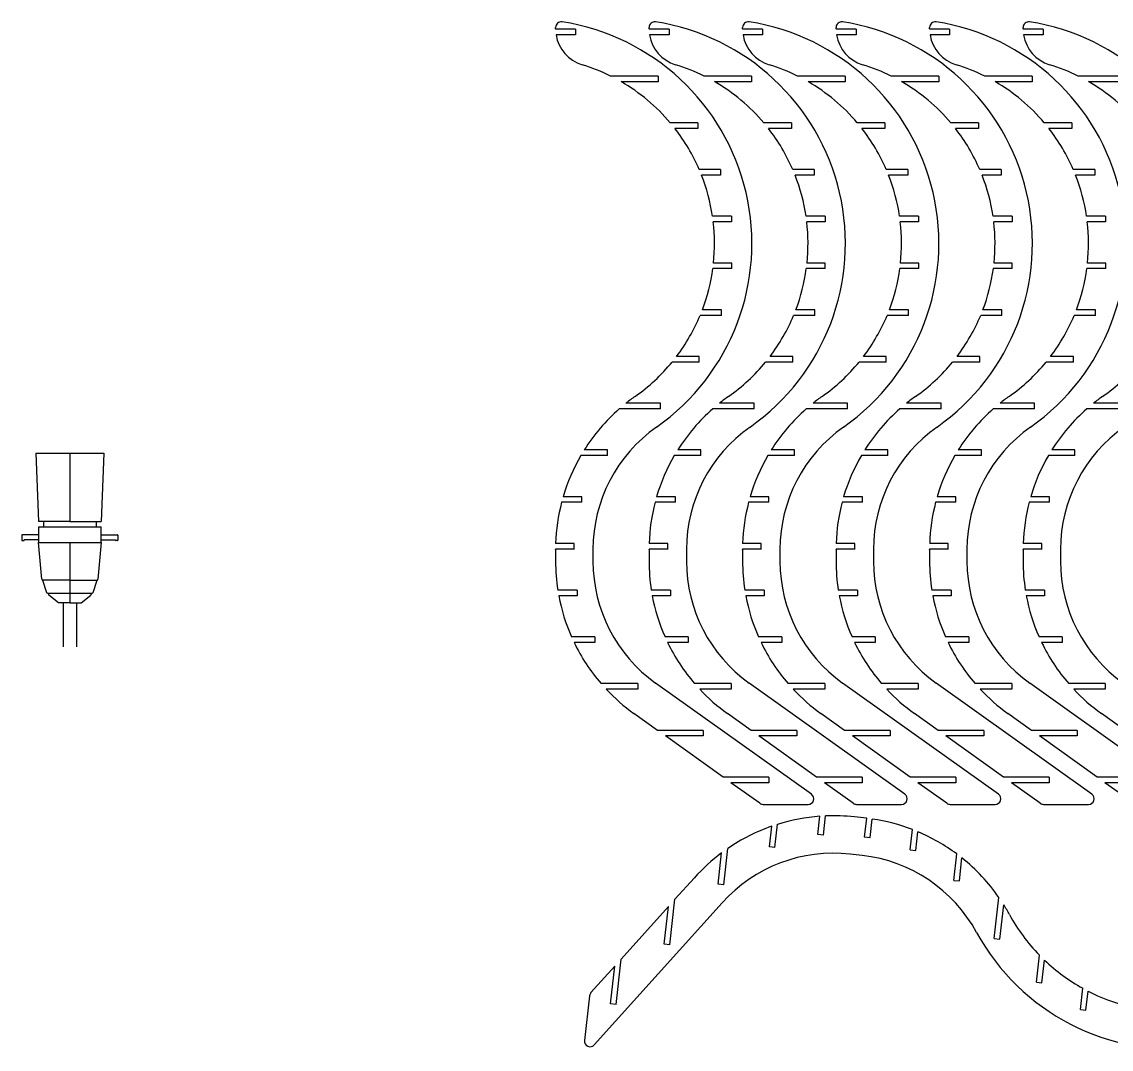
# Model space of a CAD drawing. Header units: millimetres. Extents: x -899 to 2374, y 2 to 721.
# Drawn here: x -899 to -317, y 172 to 721 of the extents above; entities that cross this region are included whole.
import ezdxf

# ---------------------------------------------------------------- set-up
doc = ezdxf.new("R2010")
doc.units = ezdxf.units.MM

msp = doc.modelspace()

# ---------------------------------------------------------------- linework, layer by layer
for p, q in [((-613.99, 717.57), (-613.99, 718.39)), ((-613.99, 717.57), (-613.99, 718.39)), ((-603.31, 717.36), (-613.99, 717.36)), ((-603.31, 717.36), (-613.99, 717.36)), ((-603.31, 717.36), (-603.31, 714.36)), ((-603.31, 717.36), (-603.31, 714.36)), ((-563.99, 717.57), (-563.99, 718.39)), ((-563.99, 717.57), (-563.99, 718.39)), ((-553.31, 717.36), (-563.99, 717.36)), ((-553.31, 717.36), (-563.99, 717.36)), ((-553.31, 717.36), (-553.31, 714.36)), ((-553.31, 717.36), (-553.31, 714.36)), ((-513.99, 717.57), (-513.99, 718.39)), ((-513.99, 717.57), (-513.99, 718.39)), ((-503.31, 717.36), (-513.99, 717.36)), ((-503.31, 717.36), (-513.99, 717.36)), ((-503.31, 717.36), (-503.31, 714.36)), ((-503.31, 717.36), (-503.31, 714.36)), ((-463.99, 717.57), (-463.99, 718.39)), ((-463.99, 717.57), (-463.99, 718.39)), ((-453.31, 717.36), (-463.99, 717.36)), ((-453.31, 717.36), (-463.99, 717.36)), ((-453.31, 717.36), (-453.31, 714.36)), ((-453.31, 717.36), (-453.31, 714.36)), ((-413.99, 717.57), (-413.99, 718.39)), ((-413.99, 717.57), (-413.99, 718.39)), ((-403.31, 717.36), (-413.99, 717.36)), ((-403.31, 717.36), (-413.99, 717.36)), ((-403.31, 717.36), (-403.31, 714.36)), ((-403.31, 717.36), (-403.31, 714.36)), ((-363.99, 717.57), (-363.99, 718.39)), ((-363.99, 717.57), (-363.99, 718.39)), ((-353.31, 717.36), (-363.99, 717.36)), ((-353.31, 717.36), (-363.99, 717.36)), ((-353.31, 717.36), (-353.31, 714.36)), ((-353.31, 717.36), (-353.31, 714.36)), ((-603.31, 714.36), (-613.73, 714.36)), ((-603.31, 714.36), (-613.73, 714.36)), ((-553.31, 714.36), (-563.73, 714.36)), ((-553.31, 714.36), (-563.73, 714.36)), ((-503.31, 714.36), (-513.73, 714.36)), ((-503.31, 714.36), (-513.73, 714.36)), ((-453.31, 714.36), (-463.73, 714.36)), ((-453.31, 714.36), (-463.73, 714.36)), ((-403.31, 714.36), (-413.73, 714.36)), ((-403.31, 714.36), (-413.73, 714.36)), ((-353.31, 714.36), (-363.73, 714.36)), ((-353.31, 714.36), (-363.73, 714.36)), ((-559.13, 692.36), (-584.53, 692.36)), ((-559.13, 692.36), (-584.53, 692.36)), ((-559.13, 689.36), (-578.94, 689.36)), ((-559.13, 689.36), (-578.94, 689.36)), ((-559.13, 692.36), (-559.13, 689.36)), ((-559.13, 692.36), (-559.13, 689.36)), ((-509.13, 692.36), (-534.53, 692.36)), ((-509.13, 692.36), (-534.53, 692.36)), ((-509.13, 689.36), (-528.94, 689.36)), ((-509.13, 689.36), (-528.94, 689.36)), ((-509.13, 692.36), (-509.13, 689.36)), ((-509.13, 692.36), (-509.13, 689.36)), ((-459.13, 692.36), (-484.53, 692.36)), ((-459.13, 692.36), (-484.53, 692.36)), ((-459.13, 689.36), (-478.94, 689.36)), ((-459.13, 689.36), (-478.94, 689.36)), ((-459.13, 692.36), (-459.13, 689.36)), ((-459.13, 692.36), (-459.13, 689.36)), ((-409.13, 692.36), (-434.53, 692.36)), ((-409.13, 692.36), (-434.53, 692.36)), ((-409.13, 689.36), (-428.94, 689.36)), ((-409.13, 689.36), (-428.94, 689.36)), ((-409.13, 692.36), (-409.13, 689.36)), ((-409.13, 692.36), (-409.13, 689.36)), ((-359.13, 692.36), (-384.53, 692.36)), ((-359.13, 692.36), (-384.53, 692.36)), ((-359.13, 689.36), (-378.94, 689.36)), ((-359.13, 689.36), (-378.94, 689.36)), ((-359.13, 692.36), (-359.13, 689.36)), ((-359.13, 692.36), (-359.13, 689.36)), ((-309.13, 692.36), (-334.53, 692.36)), ((-309.13, 692.36), (-334.53, 692.36)), ((-309.13, 689.36), (-328.94, 689.36)), ((-309.13, 689.36), (-328.94, 689.36)), ((-537.84, 667.36), (-552.63, 667.36)), ((-537.84, 667.36), (-552.63, 667.36)), ((-537.84, 664.36), (-550.19, 664.36)), ((-537.84, 664.36), (-550.19, 664.36)), ((-537.84, 667.36), (-537.84, 664.36)), ((-537.84, 667.36), (-537.84, 664.36)), ((-487.84, 667.36), (-502.63, 667.36)), ((-487.84, 667.36), (-502.63, 667.36)), ((-487.84, 664.36), (-500.19, 664.36)), ((-487.84, 664.36), (-500.19, 664.36)), ((-487.84, 667.36), (-487.84, 664.36)), ((-487.84, 667.36), (-487.84, 664.36)), ((-437.84, 667.36), (-452.63, 667.36)), ((-437.84, 667.36), (-452.63, 667.36)), ((-437.84, 664.36), (-450.19, 664.36)), ((-437.84, 664.36), (-450.19, 664.36)), ((-437.84, 667.36), (-437.84, 664.36)), ((-437.84, 667.36), (-437.84, 664.36)), ((-387.84, 667.36), (-402.63, 667.36)), ((-387.84, 667.36), (-402.63, 667.36)), ((-387.84, 664.36), (-400.19, 664.36)), ((-387.84, 664.36), (-400.19, 664.36)), ((-387.84, 667.36), (-387.84, 664.36)), ((-387.84, 667.36), (-387.84, 664.36)), ((-337.84, 667.36), (-352.63, 667.36)), ((-337.84, 667.36), (-352.63, 667.36)), ((-337.84, 664.36), (-350.19, 664.36)), ((-337.84, 664.36), (-350.19, 664.36)), ((-337.84, 667.36), (-337.84, 664.36)), ((-337.84, 667.36), (-337.84, 664.36)), ((-525.7, 642.36), (-537.15, 642.36)), ((-525.7, 642.36), (-537.15, 642.36)), ((-525.7, 642.36), (-525.7, 639.36)), ((-525.7, 642.36), (-525.7, 639.36)), ((-475.7, 642.36), (-487.15, 642.36)), ((-475.7, 642.36), (-487.15, 642.36)), ((-475.7, 642.36), (-475.7, 639.36)), ((-475.7, 642.36), (-475.7, 639.36)), ((-425.7, 642.36), (-437.15, 642.36)), ((-425.7, 642.36), (-437.15, 642.36)), ((-425.7, 642.36), (-425.7, 639.36)), ((-425.7, 642.36), (-425.7, 639.36)), ((-375.7, 642.36), (-387.15, 642.36)), ((-375.7, 642.36), (-387.15, 642.36)), ((-375.7, 642.36), (-375.7, 639.36)), ((-375.7, 642.36), (-375.7, 639.36)), ((-325.7, 642.36), (-337.15, 642.36)), ((-325.7, 642.36), (-337.15, 642.36)), ((-325.7, 642.36), (-325.7, 639.36)), ((-325.7, 642.36), (-325.7, 639.36)), ((-525.7, 639.36), (-535.92, 639.36)), ((-525.7, 639.36), (-535.92, 639.36)), ((-475.7, 639.36), (-485.92, 639.36)), ((-475.7, 639.36), (-485.92, 639.36)), ((-425.7, 639.36), (-435.92, 639.36)), ((-425.7, 639.36), (-435.92, 639.36)), ((-375.7, 639.36), (-385.92, 639.36)), ((-375.7, 639.36), (-385.92, 639.36)), ((-325.7, 639.36), (-335.92, 639.36)), ((-325.7, 639.36), (-335.92, 639.36)), ((-519.88, 617.36), (-530.06, 617.36)), ((-519.88, 617.36), (-530.06, 617.36)), ((-519.88, 614.36), (-529.66, 614.36)), ((-519.88, 614.36), (-529.66, 614.36)), ((-519.88, 617.36), (-519.88, 614.36)), ((-519.88, 617.36), (-519.88, 614.36)), ((-469.88, 617.36), (-480.06, 617.36)), ((-469.88, 617.36), (-480.06, 617.36)), ((-469.88, 614.36), (-479.66, 614.36)), ((-469.88, 614.36), (-479.66, 614.36)), ((-469.88, 617.36), (-469.88, 614.36)), ((-469.88, 617.36), (-469.88, 614.36)), ((-419.88, 617.36), (-430.06, 617.36)), ((-419.88, 617.36), (-430.06, 617.36)), ((-419.88, 614.36), (-429.66, 614.36)), ((-419.88, 614.36), (-429.66, 614.36)), ((-419.88, 617.36), (-419.88, 614.36)), ((-419.88, 617.36), (-419.88, 614.36)), ((-369.88, 617.36), (-380.06, 617.36)), ((-369.88, 617.36), (-380.06, 617.36)), ((-369.88, 614.36), (-379.66, 614.36)), ((-369.88, 614.36), (-379.66, 614.36)), ((-369.88, 617.36), (-369.88, 614.36)), ((-369.88, 617.36), (-369.88, 614.36)), ((-319.88, 617.36), (-330.06, 617.36)), ((-319.88, 617.36), (-330.06, 617.36)), ((-319.88, 614.36), (-329.66, 614.36)), ((-319.88, 614.36), (-329.66, 614.36)), ((-319.88, 617.36), (-319.88, 614.36)), ((-319.88, 617.36), (-319.88, 614.36)), ((-519.74, 589.36), (-529.9, 589.36)), ((-519.74, 589.36), (-529.9, 589.36)), ((-519.74, 592.36), (-529.54, 592.36)), ((-519.74, 592.36), (-529.54, 592.36)), ((-519.74, 589.36), (-519.74, 592.36)), ((-519.74, 589.36), (-519.74, 592.36)), ((-469.74, 589.36), (-479.9, 589.36)), ((-469.74, 589.36), (-479.9, 589.36)), ((-469.74, 592.36), (-479.54, 592.36)), ((-469.74, 592.36), (-479.54, 592.36)), ((-469.74, 589.36), (-469.74, 592.36)), ((-469.74, 589.36), (-469.74, 592.36)), ((-419.74, 589.36), (-429.9, 589.36)), ((-419.74, 589.36), (-429.9, 589.36)), ((-419.74, 592.36), (-429.54, 592.36)), ((-419.74, 592.36), (-429.54, 592.36)), ((-419.74, 589.36), (-419.74, 592.36)), ((-419.74, 589.36), (-419.74, 592.36)), ((-369.74, 589.36), (-379.9, 589.36)), ((-369.74, 589.36), (-379.9, 589.36)), ((-369.74, 592.36), (-379.54, 592.36)), ((-369.74, 592.36), (-379.54, 592.36)), ((-369.74, 589.36), (-369.74, 592.36)), ((-369.74, 589.36), (-369.74, 592.36)), ((-319.74, 589.36), (-329.9, 589.36)), ((-319.74, 589.36), (-329.9, 589.36)), ((-319.74, 592.36), (-329.54, 592.36)), ((-319.74, 592.36), (-329.54, 592.36)), ((-319.74, 589.36), (-319.74, 592.36)), ((-319.74, 589.36), (-319.74, 592.36)), ((-525.31, 567.36), (-535.48, 567.36)), ((-525.31, 567.36), (-535.48, 567.36)), ((-525.31, 564.36), (-525.31, 567.36)), ((-525.31, 564.36), (-525.31, 567.36)), ((-475.31, 567.36), (-485.48, 567.36)), ((-475.31, 567.36), (-485.48, 567.36)), ((-475.31, 564.36), (-475.31, 567.36)), ((-475.31, 564.36), (-475.31, 567.36)), ((-425.31, 567.36), (-435.48, 567.36)), ((-425.31, 567.36), (-435.48, 567.36)), ((-425.31, 564.36), (-425.31, 567.36)), ((-425.31, 564.36), (-425.31, 567.36)), ((-375.31, 567.36), (-385.48, 567.36)), ((-375.31, 567.36), (-385.48, 567.36)), ((-375.31, 564.36), (-375.31, 567.36)), ((-375.31, 564.36), (-375.31, 567.36)), ((-325.31, 567.36), (-335.48, 567.36)), ((-325.31, 567.36), (-335.48, 567.36)), ((-325.31, 564.36), (-325.31, 567.36)), ((-325.31, 564.36), (-325.31, 567.36)), ((-525.31, 564.36), (-536.67, 564.36)), ((-525.31, 564.36), (-536.67, 564.36)), ((-475.31, 564.36), (-486.67, 564.36)), ((-475.31, 564.36), (-486.67, 564.36)), ((-425.31, 564.36), (-436.67, 564.36)), ((-425.31, 564.36), (-436.67, 564.36)), ((-375.31, 564.36), (-386.67, 564.36)), ((-375.31, 564.36), (-386.67, 564.36)), ((-325.31, 564.36), (-336.67, 564.36)), ((-325.31, 564.36), (-336.67, 564.36)), ((-537.12, 542.36), (-549.31, 542.36)), ((-537.12, 542.36), (-549.31, 542.36)), ((-537.12, 539.36), (-537.12, 542.36)), ((-537.12, 539.36), (-537.12, 542.36)), ((-487.12, 542.36), (-499.31, 542.36)), ((-487.12, 542.36), (-499.31, 542.36)), ((-487.12, 539.36), (-487.12, 542.36)), ((-487.12, 539.36), (-487.12, 542.36)), ((-437.12, 542.36), (-449.31, 542.36)), ((-437.12, 542.36), (-449.31, 542.36)), ((-437.12, 539.36), (-437.12, 542.36)), ((-437.12, 539.36), (-437.12, 542.36)), ((-387.12, 542.36), (-399.31, 542.36)), ((-387.12, 542.36), (-399.31, 542.36)), ((-387.12, 539.36), (-387.12, 542.36)), ((-387.12, 539.36), (-387.12, 542.36)), ((-337.12, 542.36), (-349.31, 542.36)), ((-337.12, 542.36), (-349.31, 542.36)), ((-337.12, 539.36), (-337.12, 542.36)), ((-337.12, 539.36), (-337.12, 542.36)), ((-537.12, 539.36), (-551.68, 539.36)), ((-537.12, 539.36), (-551.68, 539.36)), ((-487.12, 539.36), (-501.68, 539.36)), ((-487.12, 539.36), (-501.68, 539.36)), ((-437.12, 539.36), (-451.68, 539.36)), ((-437.12, 539.36), (-451.68, 539.36)), ((-387.12, 539.36), (-401.68, 539.36)), ((-387.12, 539.36), (-401.68, 539.36)), ((-337.12, 539.36), (-351.68, 539.36)), ((-337.12, 539.36), (-351.68, 539.36)), ((-557.87, 514.36), (-579.9, 514.36)), ((-557.87, 514.36), (-579.9, 514.36)), ((-557.87, 517.36), (-576.32, 517.36)), ((-557.87, 517.36), (-576.32, 517.36)), ((-557.87, 514.36), (-557.87, 517.36)), ((-557.87, 514.36), (-557.87, 517.36)), ((-507.87, 514.36), (-529.9, 514.36)), ((-507.87, 514.36), (-529.9, 514.36)), ((-507.87, 517.36), (-526.32, 517.36)), ((-507.87, 517.36), (-526.32, 517.36)), ((-507.87, 514.36), (-507.87, 517.36)), ((-507.87, 514.36), (-507.87, 517.36)), ((-457.87, 514.36), (-479.9, 514.36)), ((-457.87, 514.36), (-479.9, 514.36)), ((-457.87, 517.36), (-476.32, 517.36)), ((-457.87, 517.36), (-476.32, 517.36)), ((-457.87, 514.36), (-457.87, 517.36)), ((-457.87, 514.36), (-457.87, 517.36)), ((-407.87, 514.36), (-429.9, 514.36)), ((-407.87, 514.36), (-429.9, 514.36)), ((-407.87, 517.36), (-426.32, 517.36)), ((-407.87, 517.36), (-426.32, 517.36)), ((-407.87, 514.36), (-407.87, 517.36)), ((-407.87, 514.36), (-407.87, 517.36)), ((-357.87, 514.36), (-379.9, 514.36)), ((-357.87, 514.36), (-379.9, 514.36)), ((-357.87, 517.36), (-376.32, 517.36)), ((-357.87, 517.36), (-376.32, 517.36)), ((-357.87, 514.36), (-357.87, 517.36)), ((-357.87, 514.36), (-357.87, 517.36)), ((-307.87, 514.36), (-329.9, 514.36)), ((-307.87, 514.36), (-329.9, 514.36)), ((-307.87, 517.36), (-326.32, 517.36)), ((-307.87, 517.36), (-326.32, 517.36)), ((-586.28, 489.36), (-600.48, 489.36)), ((-586.28, 489.36), (-600.48, 489.36)), ((-586.28, 492.36), (-598.66, 492.36)), ((-586.28, 492.36), (-598.66, 492.36)), ((-586.28, 489.36), (-586.28, 492.36)), ((-586.28, 489.36), (-586.28, 492.36)), ((-536.28, 489.36), (-550.48, 489.36)), ((-536.28, 489.36), (-550.48, 489.36)), ((-536.28, 492.36), (-548.66, 492.36)), ((-536.28, 492.36), (-548.66, 492.36)), ((-536.28, 489.36), (-536.28, 492.36)), ((-536.28, 489.36), (-536.28, 492.36)), ((-486.28, 489.36), (-500.48, 489.36)), ((-486.28, 489.36), (-500.48, 489.36)), ((-486.28, 492.36), (-498.66, 492.36)), ((-486.28, 492.36), (-498.66, 492.36)), ((-486.28, 489.36), (-486.28, 492.36)), ((-486.28, 489.36), (-486.28, 492.36)), ((-436.28, 489.36), (-450.48, 489.36)), ((-436.28, 489.36), (-450.48, 489.36)), ((-436.28, 492.36), (-448.66, 492.36)), ((-436.28, 492.36), (-448.66, 492.36)), ((-436.28, 489.36), (-436.28, 492.36)), ((-436.28, 489.36), (-436.28, 492.36)), ((-386.28, 489.36), (-400.48, 489.36)), ((-386.28, 489.36), (-400.48, 489.36)), ((-386.28, 492.36), (-398.66, 492.36)), ((-386.28, 492.36), (-398.66, 492.36)), ((-386.28, 489.36), (-386.28, 492.36)), ((-386.28, 489.36), (-386.28, 492.36)), ((-336.28, 489.36), (-350.48, 489.36)), ((-336.28, 489.36), (-350.48, 489.36)), ((-336.28, 492.36), (-348.66, 492.36)), ((-336.28, 492.36), (-348.66, 492.36)), ((-336.28, 489.36), (-336.28, 492.36)), ((-336.28, 489.36), (-336.28, 492.36)), ((-599.92, 467.36), (-609.93, 467.36)), ((-599.92, 467.36), (-609.93, 467.36)), ((-599.92, 464.36), (-599.92, 467.36)), ((-599.92, 464.36), (-599.92, 467.36)), ((-549.92, 467.36), (-559.93, 467.36)), ((-549.92, 467.36), (-559.93, 467.36)), ((-549.92, 464.36), (-549.92, 467.36)), ((-549.92, 464.36), (-549.92, 467.36)), ((-499.92, 467.36), (-509.93, 467.36)), ((-499.92, 467.36), (-509.93, 467.36)), ((-499.92, 464.36), (-499.92, 467.36)), ((-499.92, 464.36), (-499.92, 467.36)), ((-449.92, 467.36), (-459.93, 467.36)), ((-449.92, 467.36), (-459.93, 467.36)), ((-449.92, 464.36), (-449.92, 467.36)), ((-449.92, 464.36), (-449.92, 467.36)), ((-399.92, 467.36), (-409.93, 467.36)), ((-399.92, 467.36), (-409.93, 467.36)), ((-399.92, 464.36), (-399.92, 467.36)), ((-399.92, 464.36), (-399.92, 467.36)), ((-349.92, 467.36), (-359.93, 467.36)), ((-349.92, 467.36), (-359.93, 467.36)), ((-349.92, 464.36), (-349.92, 467.36)), ((-349.92, 464.36), (-349.92, 467.36)), ((-599.92, 464.36), (-610.76, 464.36)), ((-599.92, 464.36), (-610.76, 464.36)), ((-549.92, 464.36), (-560.76, 464.36)), ((-549.92, 464.36), (-560.76, 464.36)), ((-499.92, 464.36), (-510.76, 464.36)), ((-499.92, 464.36), (-510.76, 464.36)), ((-449.92, 464.36), (-460.76, 464.36)), ((-449.92, 464.36), (-460.76, 464.36)), ((-399.92, 464.36), (-410.76, 464.36)), ((-399.92, 464.36), (-410.76, 464.36)), ((-349.92, 464.36), (-360.76, 464.36)), ((-349.92, 464.36), (-360.76, 464.36)), ((-603.99, 439.36), (-613.99, 439.36)), ((-613.99, 439.16), (-613.99, 439.36)), ((-603.99, 439.36), (-613.99, 439.36)), ((-613.99, 439.16), (-613.99, 439.36)), ((-613.99, 439.16), (-613.99, 432.79)), ((-613.99, 439.16), (-613.99, 432.79)), ((-603.99, 442.36), (-613.94, 442.36)), ((-603.99, 442.36), (-613.94, 442.36)), ((-603.99, 439.16), (-603.99, 442.36)), ((-603.99, 439.16), (-603.99, 442.36)), ((-593.99, 439.16), (-593.99, 432.79)), ((-593.99, 439.16), (-593.99, 432.79)), ((-553.99, 439.36), (-563.99, 439.36)), ((-563.99, 439.16), (-563.99, 439.36)), ((-553.99, 439.36), (-563.99, 439.36)), ((-563.99, 439.16), (-563.99, 439.36)), ((-563.99, 439.16), (-563.99, 432.79)), ((-563.99, 439.16), (-563.99, 432.79)), ((-553.99, 442.36), (-563.94, 442.36)), ((-553.99, 442.36), (-563.94, 442.36)), ((-553.99, 439.16), (-553.99, 442.36)), ((-553.99, 439.16), (-553.99, 442.36)), ((-543.99, 439.16), (-543.99, 432.79)), ((-543.99, 439.16), (-543.99, 432.79)), ((-503.99, 439.36), (-513.99, 439.36)), ((-513.99, 439.16), (-513.99, 439.36)), ((-503.99, 439.36), (-513.99, 439.36)), ((-513.99, 439.16), (-513.99, 439.36)), ((-513.99, 439.16), (-513.99, 432.79)), ((-513.99, 439.16), (-513.99, 432.79)), ((-503.99, 442.36), (-513.94, 442.36)), ((-503.99, 442.36), (-513.94, 442.36)), ((-503.99, 439.16), (-503.99, 442.36)), ((-503.99, 439.16), (-503.99, 442.36)), ((-493.99, 439.16), (-493.99, 432.79)), ((-493.99, 439.16), (-493.99, 432.79)), ((-453.99, 439.36), (-463.99, 439.36)), ((-463.99, 439.16), (-463.99, 439.36)), ((-453.99, 439.36), (-463.99, 439.36)), ((-463.99, 439.16), (-463.99, 439.36)), ((-463.99, 439.16), (-463.99, 432.79)), ((-463.99, 439.16), (-463.99, 432.79)), ((-453.99, 442.36), (-463.94, 442.36)), ((-453.99, 442.36), (-463.94, 442.36)), ((-453.99, 439.16), (-453.99, 442.36)), ((-453.99, 439.16), (-453.99, 442.36)), ((-443.99, 439.16), (-443.99, 432.79)), ((-443.99, 439.16), (-443.99, 432.79)), ((-403.99, 439.36), (-413.99, 439.36)), ((-413.99, 439.16), (-413.99, 439.36)), ((-403.99, 439.36), (-413.99, 439.36)), ((-413.99, 439.16), (-413.99, 439.36)), ((-413.99, 439.16), (-413.99, 432.79)), ((-413.99, 439.16), (-413.99, 432.79)), ((-403.99, 442.36), (-413.94, 442.36)), ((-403.99, 442.36), (-413.94, 442.36)), ((-403.99, 439.16), (-403.99, 442.36)), ((-403.99, 439.16), (-403.99, 442.36)), ((-393.99, 439.16), (-393.99, 432.79)), ((-393.99, 439.16), (-393.99, 432.79)), ((-353.99, 439.36), (-363.99, 439.36)), ((-363.99, 439.16), (-363.99, 439.36)), ((-353.99, 439.36), (-363.99, 439.36)), ((-363.99, 439.16), (-363.99, 439.36)), ((-363.99, 439.16), (-363.99, 432.79)), ((-363.99, 439.16), (-363.99, 432.79)), ((-353.99, 442.36), (-363.94, 442.36)), ((-353.99, 442.36), (-363.94, 442.36)), ((-353.99, 439.16), (-353.99, 442.36)), ((-353.99, 439.16), (-353.99, 442.36)), ((-343.99, 439.16), (-343.99, 432.79)), ((-343.99, 439.16), (-343.99, 432.79)), ((-602.49, 417.36), (-612.79, 417.36)), ((-602.49, 417.36), (-612.79, 417.36)), ((-602.49, 414.36), (-612.28, 414.36)), ((-602.49, 414.36), (-612.28, 414.36)), ((-602.49, 417.36), (-602.49, 414.36)), ((-602.49, 417.36), (-602.49, 414.36)), ((-552.49, 417.36), (-562.79, 417.36)), ((-552.49, 417.36), (-562.79, 417.36)), ((-552.49, 414.36), (-562.28, 414.36)), ((-552.49, 414.36), (-562.28, 414.36)), ((-552.49, 417.36), (-552.49, 414.36)), ((-552.49, 417.36), (-552.49, 414.36)), ((-502.49, 417.36), (-512.79, 417.36)), ((-502.49, 417.36), (-512.79, 417.36)), ((-502.49, 414.36), (-512.28, 414.36)), ((-502.49, 414.36), (-512.28, 414.36)), ((-502.49, 417.36), (-502.49, 414.36)), ((-502.49, 417.36), (-502.49, 414.36)), ((-452.49, 417.36), (-462.79, 417.36)), ((-452.49, 417.36), (-462.79, 417.36)), ((-452.49, 414.36), (-462.28, 414.36)), ((-452.49, 414.36), (-462.28, 414.36)), ((-452.49, 417.36), (-452.49, 414.36)), ((-452.49, 417.36), (-452.49, 414.36)), ((-402.49, 417.36), (-412.79, 417.36)), ((-402.49, 417.36), (-412.79, 417.36)), ((-402.49, 414.36), (-412.28, 414.36)), ((-402.49, 414.36), (-412.28, 414.36)), ((-402.49, 417.36), (-402.49, 414.36)), ((-402.49, 417.36), (-402.49, 414.36)), ((-352.49, 417.36), (-362.79, 417.36)), ((-352.49, 417.36), (-362.79, 417.36)), ((-352.49, 414.36), (-362.28, 414.36)), ((-352.49, 414.36), (-362.28, 414.36)), ((-352.49, 417.36), (-352.49, 414.36)), ((-352.49, 417.36), (-352.49, 414.36)), ((-593.02, 392.36), (-605.45, 392.36)), ((-593.02, 392.36), (-605.45, 392.36)), ((-593.02, 392.36), (-593.02, 389.36)), ((-593.02, 392.36), (-593.02, 389.36)), ((-543.02, 392.36), (-555.45, 392.36)), ((-543.02, 392.36), (-555.45, 392.36)), ((-543.02, 392.36), (-543.02, 389.36)), ((-543.02, 392.36), (-543.02, 389.36)), ((-493.02, 392.36), (-505.45, 392.36)), ((-493.02, 392.36), (-505.45, 392.36)), ((-493.02, 392.36), (-493.02, 389.36)), ((-493.02, 392.36), (-493.02, 389.36)), ((-443.02, 392.36), (-455.45, 392.36)), ((-443.02, 392.36), (-455.45, 392.36)), ((-443.02, 392.36), (-443.02, 389.36)), ((-443.02, 392.36), (-443.02, 389.36)), ((-393.02, 392.36), (-405.45, 392.36)), ((-393.02, 392.36), (-405.45, 392.36)), ((-393.02, 392.36), (-393.02, 389.36)), ((-393.02, 392.36), (-393.02, 389.36)), ((-343.02, 392.36), (-355.45, 392.36)), ((-343.02, 392.36), (-355.45, 392.36)), ((-343.02, 392.36), (-343.02, 389.36)), ((-343.02, 392.36), (-343.02, 389.36)), ((-593.02, 389.36), (-604.07, 389.36)), ((-593.02, 389.36), (-604.07, 389.36)), ((-543.02, 389.36), (-554.07, 389.36)), ((-543.02, 389.36), (-554.07, 389.36)), ((-493.02, 389.36), (-504.07, 389.36)), ((-493.02, 389.36), (-504.07, 389.36)), ((-443.02, 389.36), (-454.07, 389.36)), ((-443.02, 389.36), (-454.07, 389.36)), ((-393.02, 389.36), (-404.07, 389.36)), ((-393.02, 389.36), (-404.07, 389.36)), ((-343.02, 389.36), (-354.07, 389.36)), ((-343.02, 389.36), (-354.07, 389.36)), ((-570.03, 367.36), (-589.62, 367.36)), ((-570.03, 367.36), (-589.62, 367.36)), ((-570.03, 367.36), (-570.03, 364.36)), ((-570.03, 367.36), (-570.03, 364.36)), ((-477.19, 308.23), (-560.47, 367.67)), ((-477.19, 308.23), (-560.47, 367.67)), ((-520.03, 367.36), (-539.62, 367.36)), ((-520.03, 367.36), (-539.62, 367.36)), ((-520.03, 367.36), (-520.03, 364.36)), ((-520.03, 367.36), (-520.03, 364.36)), ((-427.19, 308.23), (-510.47, 367.67)), ((-427.19, 308.23), (-510.47, 367.67)), ((-470.03, 367.36), (-489.62, 367.36)), ((-470.03, 367.36), (-489.62, 367.36)), ((-470.03, 367.36), (-470.03, 364.36)), ((-470.03, 367.36), (-470.03, 364.36)), ((-377.19, 308.23), (-460.47, 367.67)), ((-377.19, 308.23), (-460.47, 367.67)), ((-420.03, 367.36), (-439.62, 367.36)), ((-420.03, 367.36), (-439.62, 367.36)), ((-420.03, 367.36), (-420.03, 364.36)), ((-420.03, 367.36), (-420.03, 364.36)), ((-327.19, 308.23), (-410.47, 367.67)), ((-327.19, 308.23), (-410.47, 367.67)), ((-370.03, 367.36), (-389.62, 367.36)), ((-370.03, 367.36), (-389.62, 367.36)), ((-370.03, 367.36), (-370.03, 364.36)), ((-370.03, 367.36), (-370.03, 364.36)), ((-277.19, 308.23), (-360.47, 367.67)), ((-277.19, 308.23), (-360.47, 367.67)), ((-320.03, 367.36), (-339.62, 367.36)), ((-320.03, 367.36), (-339.62, 367.36)), ((-320.03, 367.36), (-320.03, 364.36)), ((-320.03, 367.36), (-320.03, 364.36)), ((-570.03, 364.36), (-586.91, 364.36)), ((-570.03, 364.36), (-586.91, 364.36)), ((-520.03, 364.36), (-536.91, 364.36)), ((-520.03, 364.36), (-536.91, 364.36)), ((-470.03, 364.36), (-486.91, 364.36)), ((-470.03, 364.36), (-486.91, 364.36)), ((-420.03, 364.36), (-436.91, 364.36)), ((-420.03, 364.36), (-436.91, 364.36)), ((-370.03, 364.36), (-386.91, 364.36)), ((-370.03, 364.36), (-386.91, 364.36)), ((-320.03, 364.36), (-336.91, 364.36)), ((-320.03, 364.36), (-336.91, 364.36)), ((-559.43, 342.36), (-572.09, 351.4)), ((-559.43, 342.36), (-572.09, 351.4)), ((-509.43, 342.36), (-522.09, 351.4)), ((-509.43, 342.36), (-522.09, 351.4)), ((-459.43, 342.36), (-472.09, 351.4)), ((-459.43, 342.36), (-472.09, 351.4)), ((-409.43, 342.36), (-422.09, 351.4)), ((-409.43, 342.36), (-422.09, 351.4)), ((-359.43, 342.36), (-372.09, 351.4)), ((-359.43, 342.36), (-372.09, 351.4)), ((-309.43, 342.36), (-322.09, 351.4)), ((-309.43, 342.36), (-322.09, 351.4)), ((-535, 342.36), (-559.43, 342.36)), ((-535, 342.36), (-559.43, 342.36)), ((-524.4, 317.36), (-555.23, 339.36)), ((-535, 339.36), (-555.23, 339.36)), ((-524.4, 317.36), (-555.23, 339.36)), ((-535, 339.36), (-555.23, 339.36)), ((-535, 342.36), (-535, 339.36)), ((-535, 342.36), (-535, 339.36)), ((-485, 342.36), (-509.43, 342.36)), ((-485, 342.36), (-509.43, 342.36)), ((-474.4, 317.36), (-505.23, 339.36)), ((-485, 339.36), (-505.23, 339.36)), ((-474.4, 317.36), (-505.23, 339.36)), ((-485, 339.36), (-505.23, 339.36)), ((-485, 342.36), (-485, 339.36)), ((-485, 342.36), (-485, 339.36)), ((-435, 342.36), (-459.43, 342.36)), ((-435, 342.36), (-459.43, 342.36)), ((-424.4, 317.36), (-455.23, 339.36)), ((-435, 339.36), (-455.23, 339.36)), ((-424.4, 317.36), (-455.23, 339.36)), ((-435, 339.36), (-455.23, 339.36)), ((-435, 342.36), (-435, 339.36)), ((-435, 342.36), (-435, 339.36)), ((-385, 342.36), (-409.43, 342.36)), ((-385, 342.36), (-409.43, 342.36)), ((-374.4, 317.36), (-405.23, 339.36)), ((-385, 339.36), (-405.23, 339.36)), ((-374.4, 317.36), (-405.23, 339.36)), ((-385, 339.36), (-405.23, 339.36)), ((-385, 342.36), (-385, 339.36)), ((-385, 342.36), (-385, 339.36)), ((-335, 342.36), (-359.43, 342.36)), ((-335, 342.36), (-359.43, 342.36)), ((-324.4, 317.36), (-355.23, 339.36)), ((-335, 339.36), (-355.23, 339.36)), ((-324.4, 317.36), (-355.23, 339.36)), ((-335, 339.36), (-355.23, 339.36)), ((-335, 342.36), (-335, 339.36)), ((-335, 342.36), (-335, 339.36)), ((-499.98, 317.36), (-524.4, 317.36)), ((-499.98, 317.36), (-524.4, 317.36)), ((-499.98, 317.36), (-499.98, 314.36)), ((-499.98, 317.36), (-499.98, 314.36)), ((-449.98, 317.36), (-474.4, 317.36)), ((-449.98, 317.36), (-474.4, 317.36)), ((-449.98, 317.36), (-449.98, 314.36)), ((-449.98, 317.36), (-449.98, 314.36)), ((-399.98, 317.36), (-424.4, 317.36)), ((-399.98, 317.36), (-424.4, 317.36)), ((-399.98, 317.36), (-399.98, 314.36)), ((-399.98, 317.36), (-399.98, 314.36)), ((-349.98, 317.36), (-374.4, 317.36)), ((-349.98, 317.36), (-374.4, 317.36)), ((-349.98, 317.36), (-349.98, 314.36)), ((-349.98, 317.36), (-349.98, 314.36)), ((-299.98, 317.36), (-324.4, 317.36)), ((-299.98, 317.36), (-324.4, 317.36)), ((-504.77, 303.35), (-520.2, 314.36)), ((-499.98, 314.36), (-520.2, 314.36)), ((-504.77, 303.35), (-520.2, 314.36)), ((-499.98, 314.36), (-520.2, 314.36)), ((-454.77, 303.35), (-470.2, 314.36)), ((-449.98, 314.36), (-470.2, 314.36)), ((-454.77, 303.35), (-470.2, 314.36)), ((-449.98, 314.36), (-470.2, 314.36)), ((-404.77, 303.35), (-420.2, 314.36)), ((-399.98, 314.36), (-420.2, 314.36)), ((-404.77, 303.35), (-420.2, 314.36)), ((-399.98, 314.36), (-420.2, 314.36)), ((-354.77, 303.35), (-370.2, 314.36)), ((-349.98, 314.36), (-370.2, 314.36)), ((-354.77, 303.35), (-370.2, 314.36)), ((-349.98, 314.36), (-370.2, 314.36)), ((-304.77, 303.35), (-320.2, 314.36)), ((-299.98, 314.36), (-320.2, 314.36)), ((-304.77, 303.35), (-320.2, 314.36)), ((-299.98, 314.36), (-320.2, 314.36)), ((-503.03, 302.79), (-478.93, 302.79)), ((-503.03, 302.79), (-478.93, 302.79)), ((-453.03, 302.79), (-428.93, 302.79)), ((-453.03, 302.79), (-428.93, 302.79)), ((-403.03, 302.79), (-378.93, 302.79)), ((-403.03, 302.79), (-378.93, 302.79)), ((-353.03, 302.79), (-328.93, 302.79)), ((-353.03, 302.79), (-328.93, 302.79)), ((-496.66, 279.74), (-495.26, 292.1)), ((-496.66, 279.74), (-495.26, 292.1)), ((-473.73, 286.67), (-472.63, 296.4)), ((-473.73, 286.67), (-472.63, 296.4)), ((-470.75, 286.34), (-469.59, 296.58)), ((-470.75, 286.34), (-469.59, 296.58)), ((-447.8, 295.31), (-454.13, 296.03)), ((-447.8, 295.31), (-454.13, 296.03)), ((-448.72, 285.35), (-447.6, 295.29)), ((-448.72, 285.35), (-447.6, 295.29)), ((-447.8, 295.31), (-447.6, 295.29)), ((-447.8, 295.31), (-447.6, 295.29)), ((-445.74, 285.02), (-444.62, 294.9)), ((-445.74, 285.02), (-444.62, 294.9)), ((-499.64, 280.08), (-498.4, 291.06)), ((-499.64, 280.08), (-498.4, 291.06)), ((-470.75, 286.34), (-473.73, 286.67)), ((-470.75, 286.34), (-473.73, 286.67)), ((-424.34, 278.49), (-423.12, 289.27)), ((-424.34, 278.49), (-423.12, 289.27)), ((-421.36, 278.15), (-420.23, 288.11)), ((-421.36, 278.15), (-420.23, 288.11)), ((-496.66, 279.74), (-499.64, 280.08)), ((-496.66, 279.74), (-499.64, 280.08)), ((-448.92, 285.38), (-445.74, 285.02)), ((-448.92, 285.38), (-445.74, 285.02)), ((-527.07, 260.05), (-525.17, 276.82)), ((-527.07, 260.05), (-525.17, 276.82)), ((-524.09, 259.71), (-521.88, 279.17)), ((-524.09, 259.71), (-521.88, 279.17)), ((-450.05, 275.44), (-456.38, 276.16)), ((-450.05, 275.44), (-456.38, 276.16)), ((-424.34, 278.49), (-421.36, 278.15)), ((-424.34, 278.49), (-421.36, 278.15)), ((-401.03, 262.13), (-399.44, 276.23)), ((-401.03, 262.13), (-399.44, 276.23)), ((-398.05, 261.79), (-396.66, 274.1)), ((-398.05, 261.79), (-396.66, 274.1)), ((-550.12, 251.99), (-539.72, 263.55)), ((-550.12, 251.99), (-539.72, 263.55)), ((-524.09, 259.71), (-527.07, 260.05)), ((-524.09, 259.71), (-527.07, 260.05)), ((-401.03, 262.13), (-398.05, 261.79)), ((-401.03, 262.13), (-398.05, 261.79)), ((-552.87, 227.72), (-550.12, 251.99)), ((-552.87, 227.72), (-550.12, 251.99)), ((-379.39, 231.09), (-376.91, 252.98)), ((-379.39, 231.09), (-376.91, 252.98)), ((-593.29, 174.11), (-524.85, 250.17)), ((-593.29, 174.11), (-524.85, 250.17)), ((-578.9, 220), (-553.57, 248.15)), ((-578.9, 220), (-553.57, 248.15)), ((-555.85, 228.06), (-553.57, 248.15)), ((-555.85, 228.06), (-553.57, 248.15)), ((-376.41, 230.75), (-374.33, 249.08)), ((-376.41, 230.75), (-374.33, 249.08)), ((-552.87, 227.72), (-555.85, 228.06)), ((-552.87, 227.72), (-555.85, 228.06)), ((-379.39, 231.09), (-376.41, 230.75)), ((-379.39, 231.09), (-376.41, 230.75)), ((-356.88, 207.66), (-355.24, 222.12)), ((-356.88, 207.66), (-355.24, 222.12)), ((-595.04, 202.07), (-582.36, 216.16)), ((-595.04, 202.07), (-582.36, 216.16)), ((-584.63, 196.07), (-582.36, 216.16)), ((-584.63, 196.07), (-582.36, 216.16)), ((-581.65, 195.73), (-578.9, 220)), ((-581.65, 195.73), (-578.9, 220)), ((-353.9, 207.32), (-352.53, 219.43)), ((-353.9, 207.32), (-352.53, 219.43)), ((-356.88, 207.66), (-353.9, 207.32)), ((-356.88, 207.66), (-353.9, 207.32)), ((-333.37, 193.11), (-332.09, 204.39)), ((-333.37, 193.11), (-332.09, 204.39)), ((-595.79, 200.4), (-598.5, 176.46)), ((-595.79, 200.4), (-598.5, 176.46)), ((-330.39, 192.77), (-329.25, 202.87)), ((-330.39, 192.77), (-329.25, 202.87)), ((-581.65, 195.73), (-584.63, 196.07)), ((-581.65, 195.73), (-584.63, 196.07)), ((-333.37, 193.11), (-330.39, 192.77)), ((-333.37, 193.11), (-330.39, 192.77))]:
    msp.add_line(p, q)
at = {"color": 1}
for p, q in [((-891.95, 490.57), (-855.45, 490.57)), ((-891.95, 490.57), (-890.4, 454.17)), ((-873.7, 490.57), (-873.7, 454.17)), ((-855.45, 490.57), (-857, 454.17)), ((-873.7, 454.17), (-890.4, 454.17)), ((-890.4, 451.17), (-890.4, 442.77)), ((-890.4, 451.17), (-857, 451.17)), ((-887.85, 454.17), (-887.85, 451.17)), ((-873.7, 454.17), (-857, 454.17)), ((-859.55, 454.17), (-859.55, 451.17)), ((-857, 442.77), (-857, 451.17)), ((-899.4, 446.82), (-899.4, 444.13)), ((-890.4, 447.02), (-899.2, 447.02)), ((-899.2, 443.93), (-898.3, 443.93)), ((-890.4, 444.27), (-898.1, 444.27)), ((-898.1, 444.13), (-898.1, 444.27)), ((-890.4, 442.77), (-857, 442.77)), ((-888.74, 423.23), (-890.4, 442.77)), ((-873.7, 442.77), (-873.7, 422.77)), ((-857, 442.77), (-858.66, 423.23)), ((-857, 447.02), (-848.2, 447.02)), ((-857, 444.27), (-849.3, 444.27)), ((-849.3, 444.13), (-849.3, 444.27)), ((-848.2, 443.93), (-849.1, 443.93)), ((-848, 446.82), (-848, 444.13)), ((-873.7, 422.77), (-888.24, 422.77)), ((-888.24, 422.77), (-886.16, 416.12)), ((-873.7, 422.77), (-859.16, 422.77)), ((-873.7, 422.77), (-873.7, 415.77)), ((-861.24, 416.12), (-859.16, 422.77)), ((-885.69, 415.77), (-861.72, 415.77)), ((-885.05, 415.77), (-885.05, 415.01)), ((-879.7, 410.51), (-884.86, 414.62)), ((-873.7, 415.77), (-873.7, 410.51)), ((-867.57, 410.62), (-862.54, 414.62)), ((-862.35, 415.77), (-862.35, 415.01)), ((-873.7, 410.51), (-879.7, 410.51)), ((-877.2, 410.51), (-877.2, 386.97)), ((-873.7, 410.51), (-867.88, 410.51)), ((-870.2, 410.51), (-870.2, 386.97))]:
    msp.add_line(p, q, dxfattribs=at)
for centre, radius, start, end in [((-610.99, 718.39), 3, 81.15012, 180), ((-610.99, 718.39), 3, 81.15012, 180), ((-593.99, 717.57), 20, 180, 180.60455), ((-593.99, 717.57), 20, 180, 180.60455), ((-628.99, 602.79), 120, 305.09963, 81.15012), ((-628.99, 602.79), 120, 305.09963, 81.15012), ((-560.99, 718.39), 3, 81.15012, 180), ((-560.99, 718.39), 3, 81.15012, 180), ((-543.99, 717.57), 20, 180, 180.60455), ((-543.99, 717.57), 20, 180, 180.60455), ((-578.99, 602.79), 120, 305.09963, 81.15012), ((-578.99, 602.79), 120, 305.09963, 81.15012), ((-510.99, 718.39), 3, 81.15012, 180), ((-510.99, 718.39), 3, 81.15012, 180), ((-493.99, 717.57), 20, 180, 180.60455), ((-493.99, 717.57), 20, 180, 180.60455), ((-528.99, 602.79), 120, 305.09963, 81.15012), ((-528.99, 602.79), 120, 305.09963, 81.15012), ((-460.99, 718.39), 3, 81.15012, 180), ((-460.99, 718.39), 3, 81.15012, 180), ((-443.99, 717.57), 20, 180, 180.60455), ((-443.99, 717.57), 20, 180, 180.60455), ((-478.99, 602.79), 120, 305.09963, 81.15012), ((-478.99, 602.79), 120, 305.09963, 81.15012), ((-410.99, 718.39), 3, 81.15012, 180), ((-410.99, 718.39), 3, 81.15012, 180), ((-393.99, 717.57), 20, 180, 180.60455), ((-393.99, 717.57), 20, 180, 180.60455), ((-428.99, 602.79), 120, 305.09963, 81.15012), ((-428.99, 602.79), 120, 305.09963, 81.15012), ((-360.99, 718.39), 3, 81.15012, 180), ((-360.99, 718.39), 3, 81.15012, 180), ((-343.99, 717.57), 20, 180, 180.60455), ((-343.99, 717.57), 20, 180, 180.60455), ((-378.99, 602.79), 120, 305.09963, 81.15012), ((-378.99, 602.79), 120, 305.09963, 81.15012), ((-593.99, 717.57), 20, 189.23889, 253.04224), ((-593.99, 717.57), 20, 189.23889, 253.04224), ((-543.99, 717.57), 20, 189.23889, 253.04224), ((-543.99, 717.57), 20, 189.23889, 253.04224), ((-493.99, 717.57), 20, 189.23889, 253.04224), ((-493.99, 717.57), 20, 189.23889, 253.04224), ((-443.99, 717.57), 20, 189.23889, 253.04224), ((-443.99, 717.57), 20, 189.23889, 253.04224), ((-393.99, 717.57), 20, 189.23889, 253.04224), ((-393.99, 717.57), 20, 189.23889, 253.04224), ((-343.99, 717.57), 20, 189.23889, 253.04224), ((-343.99, 717.57), 20, 189.23889, 253.04224), ((-628.99, 602.79), 100, 63.60026, 73.04224), ((-628.99, 602.79), 100, 63.60026, 73.04224), ((-578.99, 602.79), 100, 63.60026, 73.04224), ((-578.99, 602.79), 100, 63.60026, 73.04224), ((-528.99, 602.79), 100, 63.60026, 73.04224), ((-528.99, 602.79), 100, 63.60026, 73.04224), ((-478.99, 602.79), 100, 63.60026, 73.04224), ((-478.99, 602.79), 100, 63.60026, 73.04224), ((-428.99, 602.79), 100, 63.60026, 73.04224), ((-428.99, 602.79), 100, 63.60026, 73.04224), ((-378.99, 602.79), 100, 63.60026, 73.04224), ((-378.99, 602.79), 100, 63.60026, 73.04224), ((-628.99, 602.79), 100, 40.21921, 59.96431), ((-628.99, 602.79), 100, 40.21921, 59.96431), ((-578.99, 602.79), 100, 40.21921, 59.96431), ((-578.99, 602.79), 100, 40.21921, 59.96431), ((-528.99, 602.79), 100, 40.21921, 59.96431), ((-528.99, 602.79), 100, 40.21921, 59.96431), ((-478.99, 602.79), 100, 40.21921, 59.96431), ((-478.99, 602.79), 100, 40.21921, 59.96431), ((-428.99, 602.79), 100, 40.21921, 59.96431), ((-428.99, 602.79), 100, 40.21921, 59.96431), ((-378.99, 602.79), 100, 40.21921, 59.96431), ((-378.99, 602.79), 100, 40.21921, 59.96431), ((-628.99, 602.79), 100, 23.3105, 38.0038), ((-628.99, 602.79), 100, 23.3105, 38.0038), ((-578.99, 602.79), 100, 23.3105, 38.0038), ((-578.99, 602.79), 100, 23.3105, 38.0038), ((-528.99, 602.79), 100, 23.3105, 38.0038), ((-528.99, 602.79), 100, 23.3105, 38.0038), ((-478.99, 602.79), 100, 23.3105, 38.0038), ((-478.99, 602.79), 100, 23.3105, 38.0038), ((-428.99, 602.79), 100, 23.3105, 38.0038), ((-428.99, 602.79), 100, 23.3105, 38.0038), ((-628.99, 602.79), 100, 8.37861, 21.45152), ((-628.99, 602.79), 100, 8.37861, 21.45152), ((-578.99, 602.79), 100, 8.37861, 21.45152), ((-578.99, 602.79), 100, 8.37861, 21.45152), ((-528.99, 602.79), 100, 8.37861, 21.45152), ((-528.99, 602.79), 100, 8.37861, 21.45152), ((-478.99, 602.79), 100, 8.37861, 21.45152), ((-478.99, 602.79), 100, 8.37861, 21.45152), ((-428.99, 602.79), 100, 8.37861, 21.45152), ((-428.99, 602.79), 100, 8.37861, 21.45152), ((-628.99, 602.79), 100, 354.01396, 6.6448), ((-628.99, 602.79), 100, 354.01396, 6.6448), ((-578.99, 602.79), 100, 354.01396, 6.6448), ((-578.99, 602.79), 100, 354.01396, 6.6448), ((-528.99, 602.79), 100, 354.01396, 6.6448), ((-528.99, 602.79), 100, 354.01396, 6.6448), ((-478.99, 602.79), 100, 354.01396, 6.6448), ((-478.99, 602.79), 100, 354.01396, 6.6448), ((-428.99, 602.79), 100, 354.01396, 6.6448), ((-428.99, 602.79), 100, 354.01396, 6.6448), ((-628.99, 602.79), 100, 339.25029, 352.28265), ((-628.99, 602.79), 100, 339.25029, 352.28265), ((-578.99, 602.79), 100, 339.25029, 352.28265), ((-578.99, 602.79), 100, 339.25029, 352.28265), ((-528.99, 602.79), 100, 339.25029, 352.28265), ((-528.99, 602.79), 100, 339.25029, 352.28265), ((-478.99, 602.79), 100, 339.25029, 352.28265), ((-478.99, 602.79), 100, 339.25029, 352.28265), ((-428.99, 602.79), 100, 339.25029, 352.28265), ((-428.99, 602.79), 100, 339.25029, 352.28265), ((-628.99, 602.79), 100, 322.8225, 337.40056), ((-628.99, 602.79), 100, 322.8225, 337.40056), ((-578.99, 602.79), 100, 322.8225, 337.40056), ((-578.99, 602.79), 100, 322.8225, 337.40056), ((-528.99, 602.79), 100, 322.8225, 337.40056), ((-528.99, 602.79), 100, 322.8225, 337.40056), ((-478.99, 602.79), 100, 322.8225, 337.40056), ((-478.99, 602.79), 100, 322.8225, 337.40056), ((-428.99, 602.79), 100, 322.8225, 337.40056), ((-428.99, 602.79), 100, 322.8225, 337.40056), ((-628.99, 602.79), 100, 305.09963, 320.63293), ((-628.99, 602.79), 100, 305.09963, 320.63293), ((-578.99, 602.79), 100, 305.09963, 320.63293), ((-578.99, 602.79), 100, 305.09963, 320.63293), ((-528.99, 602.79), 100, 305.09963, 320.63293), ((-528.99, 602.79), 100, 305.09963, 320.63293), ((-478.99, 602.79), 100, 305.09963, 320.63293), ((-478.99, 602.79), 100, 305.09963, 320.63293), ((-428.99, 602.79), 100, 305.09963, 320.63293), ((-428.99, 602.79), 100, 305.09963, 320.63293), ((-378.99, 602.79), 100, 305.09963, 320.63293), ((-378.99, 602.79), 100, 305.09963, 320.63293), ((-513.99, 439.16), 100, 125.09963, 128.55405), ((-513.99, 439.16), 100, 125.09963, 128.55405), ((-463.99, 439.16), 100, 125.09963, 128.55405), ((-463.99, 439.16), 100, 125.09963, 128.55405), ((-413.99, 439.16), 100, 125.09963, 128.55405), ((-413.99, 439.16), 100, 125.09963, 128.55405), ((-363.99, 439.16), 100, 125.09963, 128.55405), ((-363.99, 439.16), 100, 125.09963, 128.55405), ((-313.99, 439.16), 100, 125.09963, 128.55405), ((-313.99, 439.16), 100, 125.09963, 128.55405), ((-263.99, 439.16), 100, 125.09963, 128.55405), ((-263.99, 439.16), 100, 125.09963, 128.55405), ((-513.99, 439.16), 100, 131.23429, 147.85792), ((-513.99, 439.16), 100, 131.23429, 147.85792), ((-463.99, 439.16), 100, 131.23429, 147.85792), ((-463.99, 439.16), 100, 131.23429, 147.85792), ((-413.99, 439.16), 100, 131.23429, 147.85792), ((-413.99, 439.16), 100, 131.23429, 147.85792), ((-363.99, 439.16), 100, 131.23429, 147.85792), ((-363.99, 439.16), 100, 131.23429, 147.85792), ((-313.99, 439.16), 100, 131.23429, 147.85792), ((-313.99, 439.16), 100, 131.23429, 147.85792), ((-263.99, 439.16), 100, 131.23429, 147.85792), ((-263.99, 439.16), 100, 131.23429, 147.85792), ((-513.99, 439.16), 80, 125.09963, 180), ((-513.99, 439.16), 80, 125.09963, 180), ((-463.99, 439.16), 80, 125.09963, 180), ((-463.99, 439.16), 80, 125.09963, 180), ((-413.99, 439.16), 80, 125.09963, 180), ((-413.99, 439.16), 80, 125.09963, 180), ((-363.99, 439.16), 80, 125.09963, 180), ((-363.99, 439.16), 80, 125.09963, 180), ((-313.99, 439.16), 80, 125.09963, 180), ((-313.99, 439.16), 80, 125.09963, 180), ((-263.99, 439.16), 80, 125.09963, 180), ((-263.99, 439.16), 80, 125.09963, 180), ((-513.99, 439.16), 100, 149.86623, 163.61916), ((-513.99, 439.16), 100, 149.86623, 163.61916), ((-463.99, 439.16), 100, 149.86623, 163.61916), ((-463.99, 439.16), 100, 149.86623, 163.61916), ((-413.99, 439.16), 100, 149.86623, 163.61916), ((-413.99, 439.16), 100, 149.86623, 163.61916), ((-363.99, 439.16), 100, 149.86623, 163.61916), ((-363.99, 439.16), 100, 149.86623, 163.61916), ((-313.99, 439.16), 100, 149.86623, 163.61916), ((-313.99, 439.16), 100, 149.86623, 163.61916), ((-263.99, 439.16), 100, 149.86623, 163.61916), ((-263.99, 439.16), 100, 149.86623, 163.61916), ((-513.99, 439.16), 100, 165.40289, 178.16504), ((-513.99, 439.16), 100, 165.40289, 178.16504), ((-463.99, 439.16), 100, 165.40289, 178.16504), ((-463.99, 439.16), 100, 165.40289, 178.16504), ((-413.99, 439.16), 100, 165.40289, 178.16504), ((-413.99, 439.16), 100, 165.40289, 178.16504), ((-363.99, 439.16), 100, 165.40289, 178.16504), ((-363.99, 439.16), 100, 165.40289, 178.16504), ((-313.99, 439.16), 100, 165.40289, 178.16504), ((-313.99, 439.16), 100, 165.40289, 178.16504), ((-263.99, 439.16), 100, 165.40289, 178.16504), ((-263.99, 439.16), 100, 165.40289, 178.16504), ((-513.99, 439.16), 100, 179.88423, 180), ((-513.99, 439.16), 100, 179.88423, 180), ((-463.99, 439.16), 100, 179.88423, 180), ((-463.99, 439.16), 100, 179.88423, 180), ((-413.99, 439.16), 100, 179.88423, 180), ((-413.99, 439.16), 100, 179.88423, 180), ((-363.99, 439.16), 100, 179.88423, 180), ((-363.99, 439.16), 100, 179.88423, 180), ((-313.99, 439.16), 100, 179.88423, 180), ((-313.99, 439.16), 100, 179.88423, 180), ((-263.99, 439.16), 100, 179.88423, 180), ((-263.99, 439.16), 100, 179.88423, 180), ((-513.99, 432.79), 100, 180, 188.8754), ((-513.99, 432.79), 100, 180, 188.8754), ((-513.99, 432.79), 80, 180, 234.48083), ((-513.99, 432.79), 80, 180, 234.48083), ((-463.99, 432.79), 100, 180, 188.8754), ((-463.99, 432.79), 100, 180, 188.8754), ((-463.99, 432.79), 80, 180, 234.48083), ((-463.99, 432.79), 80, 180, 234.48083), ((-413.99, 432.79), 100, 180, 188.8754), ((-413.99, 432.79), 100, 180, 188.8754), ((-413.99, 432.79), 80, 180, 234.48083), ((-413.99, 432.79), 80, 180, 234.48083), ((-363.99, 432.79), 100, 180, 188.8754), ((-363.99, 432.79), 100, 180, 188.8754), ((-363.99, 432.79), 80, 180, 234.48083), ((-363.99, 432.79), 80, 180, 234.48083), ((-313.99, 432.79), 100, 180, 188.8754), ((-313.99, 432.79), 100, 180, 188.8754), ((-313.99, 432.79), 80, 180, 234.48083), ((-313.99, 432.79), 80, 180, 234.48083), ((-263.99, 432.79), 100, 180, 188.8754), ((-263.99, 432.79), 100, 180, 188.8754), ((-263.99, 432.79), 80, 180, 234.48083), ((-263.99, 432.79), 80, 180, 234.48083), ((-513.99, 432.79), 100, 190.61952, 203.84641), ((-513.99, 432.79), 100, 190.61952, 203.84641), ((-463.99, 432.79), 100, 190.61952, 203.84641), ((-463.99, 432.79), 100, 190.61952, 203.84641), ((-413.99, 432.79), 100, 190.61952, 203.84641), ((-413.99, 432.79), 100, 190.61952, 203.84641), ((-363.99, 432.79), 100, 190.61952, 203.84641), ((-363.99, 432.79), 100, 190.61952, 203.84641), ((-313.99, 432.79), 100, 190.61952, 203.84641), ((-313.99, 432.79), 100, 190.61952, 203.84641), ((-263.99, 432.79), 100, 190.61952, 203.84641), ((-263.99, 432.79), 100, 190.61952, 203.84641), ((-513.99, 432.79), 100, 205.73988, 220.86555), ((-513.99, 432.79), 100, 205.73988, 220.86555), ((-463.99, 432.79), 100, 205.73988, 220.86555), ((-463.99, 432.79), 100, 205.73988, 220.86555), ((-413.99, 432.79), 100, 205.73988, 220.86555), ((-413.99, 432.79), 100, 205.73988, 220.86555), ((-363.99, 432.79), 100, 205.73988, 220.86555), ((-363.99, 432.79), 100, 205.73988, 220.86555), ((-313.99, 432.79), 100, 205.73988, 220.86555), ((-313.99, 432.79), 100, 205.73988, 220.86555), ((-263.99, 432.79), 100, 205.73988, 220.86555), ((-263.99, 432.79), 100, 205.73988, 220.86555), ((-513.99, 432.79), 100, 223.1795, 234.48083), ((-513.99, 432.79), 100, 223.1795, 234.48083), ((-463.99, 432.79), 100, 223.1795, 234.48083), ((-463.99, 432.79), 100, 223.1795, 234.48083), ((-413.99, 432.79), 100, 223.1795, 234.48083), ((-413.99, 432.79), 100, 223.1795, 234.48083), ((-363.99, 432.79), 100, 223.1795, 234.48083), ((-363.99, 432.79), 100, 223.1795, 234.48083), ((-313.99, 432.79), 100, 223.1795, 234.48083), ((-313.99, 432.79), 100, 223.1795, 234.48083), ((-263.99, 432.79), 100, 223.1795, 234.48083), ((-263.99, 432.79), 100, 223.1795, 234.48083), ((-503.03, 305.79), 3, 234.48083, 270), ((-503.03, 305.79), 3, 234.48083, 270), ((-478.93, 305.79), 3, 270, 54.48083), ((-478.93, 305.79), 3, 270, 54.48083), ((-453.03, 305.79), 3, 234.48083, 270), ((-453.03, 305.79), 3, 234.48083, 270), ((-428.93, 305.79), 3, 270, 54.48083), ((-428.93, 305.79), 3, 270, 54.48083), ((-403.03, 305.79), 3, 234.48083, 270), ((-403.03, 305.79), 3, 234.48083, 270), ((-378.93, 305.79), 3, 270, 54.48083), ((-378.93, 305.79), 3, 270, 54.48083), ((-353.03, 305.79), 3, 234.48083, 270), ((-353.03, 305.79), 3, 234.48083, 270), ((-328.93, 305.79), 3, 270, 54.48083), ((-328.93, 305.79), 3, 270, 54.48083), ((-465.38, 196.66), 100, 94.15825, 107.38513), ((-465.38, 196.66), 100, 94.15825, 107.38513), ((-465.38, 196.66), 100, 83.53873, 92.41413), ((-465.38, 196.66), 100, 83.53873, 92.41413), ((-459.05, 195.95), 100, 83.42295, 83.53873), ((-459.05, 195.95), 100, 83.42295, 83.53873), ((-459.05, 195.95), 100, 68.94161, 81.70377), ((-459.05, 195.95), 100, 68.94161, 81.70377), ((-465.38, 196.66), 100, 109.27861, 124.40428), ((-465.38, 196.66), 100, 109.27861, 124.40428), ((-459.05, 195.95), 100, 53.40495, 67.15789), ((-459.05, 195.95), 100, 53.40495, 67.15789), ((-465.38, 196.66), 100, 126.71822, 138.01955), ((-465.38, 196.66), 100, 126.71822, 138.01955), ((-465.38, 196.66), 80, 83.53873, 138.01955), ((-465.38, 196.66), 80, 83.53873, 138.01955), ((-459.05, 195.95), 80, 28.63836, 83.53873), ((-459.05, 195.95), 80, 28.63836, 83.53873), ((-459.05, 195.95), 100, 34.77301, 51.39665), ((-459.05, 195.95), 100, 34.77301, 51.39665), ((-283.52, 291.8), 120, 208.63836, 344.68884), ((-283.52, 291.8), 120, 208.63836, 344.68884), ((-459.05, 195.95), 100, 28.63836, 32.09277), ((-459.05, 195.95), 100, 28.63836, 32.09277), ((-283.52, 291.8), 100, 208.63836, 224.17166), ((-283.52, 291.8), 100, 208.63836, 224.17166), ((-283.52, 291.8), 100, 226.36123, 240.93929), ((-283.52, 291.8), 100, 226.36123, 240.93929), ((-592.81, 200.06), 3, 138.01955, 173.53873), ((-592.81, 200.06), 3, 138.01955, 173.53873), ((-283.52, 291.8), 100, 242.78902, 255.82138), ((-283.52, 291.8), 100, 242.78902, 255.82138), ((-595.52, 176.12), 3, 173.53873, 318.01955), ((-595.52, 176.12), 3, 173.53873, 318.01955)]:
    msp.add_arc(centre, radius, start, end)
for centre, radius, start, end in [((-899.2, 446.82), 0.2, 90, 180), ((-899.2, 444.13), 0.2, 180, 270), ((-898.3, 444.13), 0.2, 270, 0), ((-849.1, 444.13), 0.2, 180, 270), ((-848.2, 446.82), 0.2, 0, 90), ((-848.2, 444.13), 0.2, 270, 0), ((-888.24, 423.27), 0.5, 184.85846, 270), ((-859.16, 423.27), 0.5, 270, 355.14154), ((-885.69, 416.27), 0.5, 197.37786, 270), ((-884.55, 415.01), 0.5, 180, 231.47103), ((-862.85, 415.01), 0.5, 308.52897, 0), ((-861.72, 416.27), 0.5, 270, 342.62214), ((-867.88, 411.01), 0.5, 270, 308.52897)]:
    msp.add_arc(centre, radius, start, end, dxfattribs=at)

doc.saveas('drawing.dxf')
